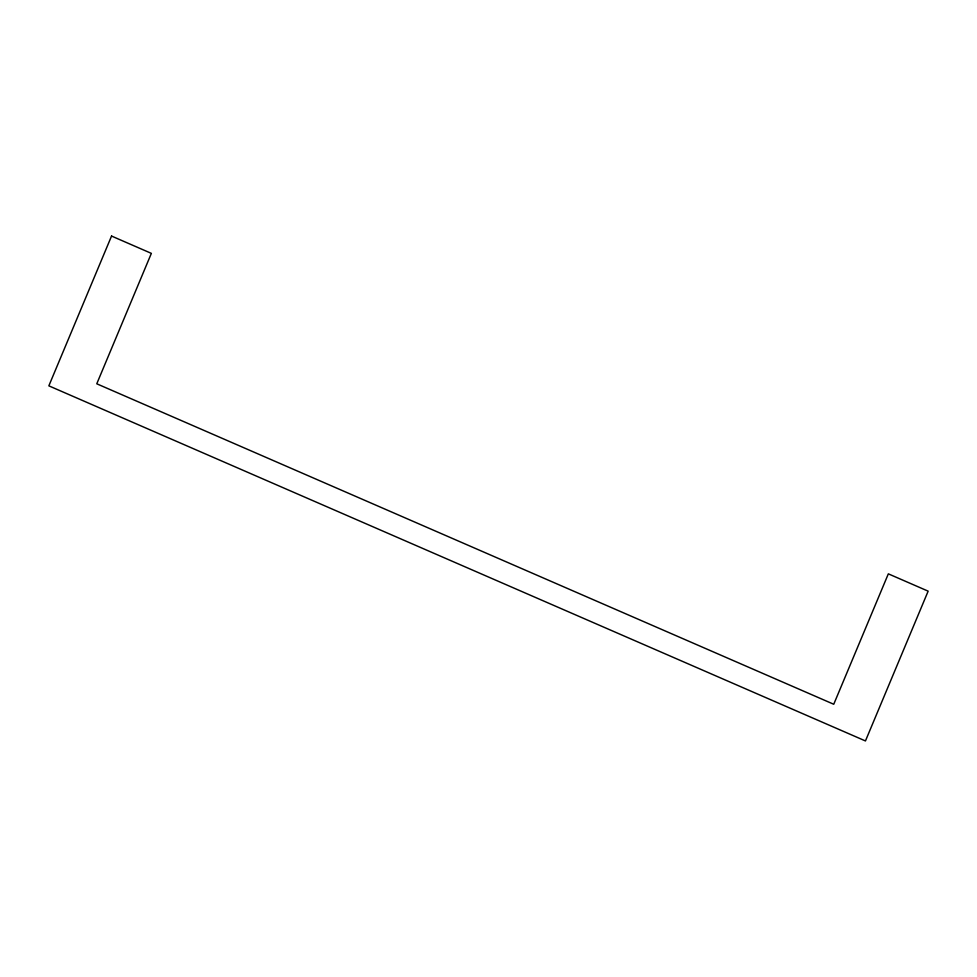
<?xml version="1.0" encoding="UTF-8"?>
<svg xmlns="http://www.w3.org/2000/svg" width="977" height="977" viewBox="0 0 977 977"><rect width="100%" height="100%" fill="white"/><g stroke="black" fill="none" stroke-linecap="round" stroke-linejoin="round"><path stroke-width="1.47" d="M111.549 236.055L48.85 385.842L865.451 740.945L928.15 591.158L888.337 573.841L833.747 704.258L96.772 383.79L151.362 253.373L111.549 236.055"/></g></svg>
